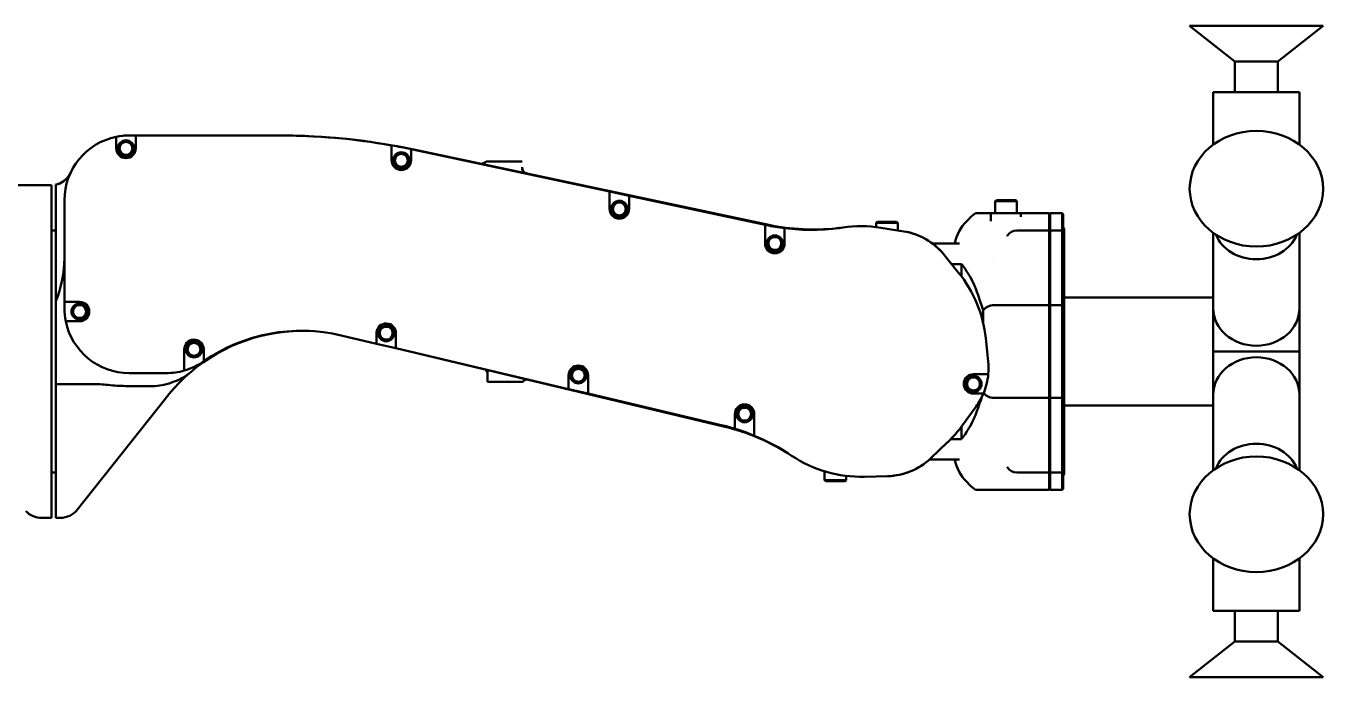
# Model space of a CAD drawing. Header units: millimetres. Extents: x 0 to 8400, y 0 to 5940.
# Drawn here: x 4442 to 5043, y 3467 to 3768 of the extents above; entities that cross this region are included whole.
import ezdxf

# ---------------------------------------------------------------- set-up
doc = ezdxf.new("R2010")
doc.units = ezdxf.units.MM
doc.header["$LTSCALE"] = 20
doc.layers.add('可見 (ISO)', color=7, linetype='Continuous', lineweight=50)

msp = doc.modelspace()

# ---------------------------------------------------------------- linework, layer by layer
at = {"layer": '可見 (ISO)'}
for p, q in [((4981.39, 3767.97), (5043.17, 3767.97)), ((5002.28, 3751.55), (4981.39, 3767.97)), ((5022.28, 3751.55), (5043.17, 3767.97)), ((5002.28, 3751.55), (5022.28, 3751.55)), ((5002.28, 3751.55), (5002.28, 3737.28)), ((5022.28, 3751.55), (5022.28, 3737.28)), ((5032.28, 3737.28), (4992.28, 3737.28)), ((4992.28, 3713.01), (4992.28, 3737.28)), ((5032.28, 3713.01), (5032.28, 3737.28)), ((4484.28, 3711.55), (4484.28, 3716.68)), ((4490.28, 3717.28), (4493.28, 3717.28)), ((4559.55, 3717.28), (4493.28, 3717.28)), ((4493.28, 3712.28), (4493.28, 3717.28)), ((4611.78, 3707.62), (4611.78, 3712.7)), ((4484.28, 3711.28), (4484.28, 3711.55)), ((4493.28, 3712.28), (4493.28, 3711.28)), ((4611.78, 3707.62), (4611.78, 3705.78)), ((4620.78, 3710.97), (4620.78, 3705.86)), ((4622.03, 3710.77), (4786.54, 3675.91)), ((4712.78, 3691.29), (4622.31, 3710.64)), ((4620.78, 3705.86), (4620.78, 3705.78)), ((4655.58, 3705.28), (4655.63, 3705.28)), ((4655.63, 3705.28), (4655.75, 3705.28)), ((4655.75, 3705.28), (4662.91, 3705.28)), ((4662.91, 3705.28), (4672.28, 3705.28)), ((4456.28, 3680.85), (4456.28, 3694.53)), ((4454.28, 3694.28), (4044.28, 3694.28)), ((4454.28, 3694.28), (4454.28, 3540.28)), ((4712.78, 3691.29), (4712.78, 3686.18)), ((4712.78, 3691.29), (4721.78, 3689.36)), ((4784.78, 3675.89), (4721.78, 3689.36)), ((4721.78, 3684.25), (4721.78, 3689.36)), ((4460.28, 3687.28), (4460.28, 3640.28)), ((4712.78, 3686.18), (4712.78, 3683.28)), ((4721.78, 3684.25), (4721.78, 3683.28)), ((4891.97, 3687.28), (4891.28, 3686.88)), ((4891.28, 3686.88), (4901.28, 3686.88)), ((4891.28, 3686.88), (4891.28, 3681.28)), ((4891.97, 3687.28), (4900.59, 3687.28)), ((4900.59, 3687.28), (4901.28, 3686.88)), ((4901.28, 3686.88), (4901.28, 3681.28)), ((4456.28, 3680.85), (4456.28, 3640.54)), ((4836.97, 3677.28), (4836.28, 3676.88)), ((4836.28, 3676.88), (4846.28, 3676.88)), ((4836.28, 3676.88), (4836.28, 3674.86)), ((4836.97, 3677.28), (4845.59, 3677.28)), ((4845.59, 3677.28), (4846.28, 3676.88)), ((4846.28, 3676.88), (4846.28, 3673.32)), ((4878.14, 3677.64), (4879.42, 3678.92)), ((4887.51, 3681.28), (4882.26, 3681.28)), ((4888.48, 3681.28), (4887.51, 3681.28)), ((4889.16, 3681.28), (4888.48, 3681.28)), ((4889.28, 3681.28), (4889.16, 3681.28)), ((4889.28, 3681.28), (4903.28, 3681.28)), ((4889.28, 3677.54), (4889.28, 3681.28)), ((4903.41, 3681.28), (4903.28, 3681.28)), ((4903.28, 3679.63), (4903.28, 3681.28)), ((4907.35, 3681.28), (4903.41, 3681.28)), ((4916.28, 3681.28), (4907.35, 3681.28)), ((4916.28, 3681.28), (4916.28, 3673.39)), ((4916.78, 3681.28), (4916.28, 3680.78)), ((4922.28, 3681.28), (4916.78, 3681.28)), ((4916.78, 3681.28), (4916.78, 3673.39)), ((4922.78, 3680.78), (4922.28, 3681.28)), ((4922.28, 3681.28), (4922.28, 3673.39)), ((4922.78, 3680.78), (4922.78, 3672.98)), ((4456.28, 3673.28), (4454.28, 3673.28)), ((4784.78, 3675.89), (4784.78, 3673.7)), ((4785.23, 3675.79), (4784.78, 3675.89)), ((4784.78, 3673.7), (4784.78, 3670.78)), ((4784.78, 3670.78), (4784.78, 3667.28)), ((4793.78, 3674.35), (4793.78, 3669.31)), ((4848.95, 3672.9), (4838.31, 3674.57)), ((4896.85, 3670.69), (4896.85, 3670.68)), ((4901.28, 3673.28), (4916.28, 3673.28)), ((4916.28, 3673.28), (4916.28, 3673.39)), ((4916.28, 3673.28), (4916.28, 3664.69)), ((4916.28, 3672.78), (4916.78, 3673.28)), ((4916.78, 3673.39), (4916.78, 3673.28)), ((4916.78, 3673.28), (4916.78, 3664.69)), ((4916.78, 3673.28), (4922.28, 3673.28)), ((4922.28, 3673.39), (4922.28, 3673.28)), ((4922.28, 3673.28), (4922.28, 3664.69)), ((4922.78, 3672.78), (4922.28, 3673.28)), ((4923.28, 3674.28), (4922.78, 3674.78)), ((4922.78, 3672.98), (4922.78, 3672.78)), ((4922.78, 3672.78), (4922.78, 3664.9)), ((4923.28, 3674.28), (4923.28, 3560.28)), ((4992.28, 3637.28), (4992.28, 3672.24)), ((5032.28, 3637.28), (5032.28, 3672.24)), ((4793.78, 3667.28), (4793.78, 3669.31)), ((4874.75, 3667.28), (4862.25, 3667.28)), ((4916.28, 3654.8), (4916.28, 3664.69)), ((4916.78, 3664.69), (4916.78, 3654.8)), ((4922.28, 3664.69), (4922.28, 3654.8)), ((4922.78, 3664.9), (4922.78, 3654.52)), ((4874.38, 3653.75), (4867.61, 3662.13)), ((4889.94, 3659.28), (4889.94, 3659.28)), ((4871.12, 3657.78), (4875.78, 3657.78)), ((4875.78, 3651.95), (4875.78, 3657.78)), ((4916.28, 3654.8), (4916.28, 3638.74)), ((4916.78, 3654.8), (4916.78, 3638.74)), ((4922.28, 3654.8), (4922.28, 3638.74)), ((4922.78, 3654.52), (4922.78, 3638.65)), ((4456.28, 3602.16), (4456.28, 3640.54)), ((4923.28, 3642.28), (4992.28, 3642.28)), ((4465.28, 3640.28), (4460.28, 3640.28)), ((4460.28, 3640.28), (4460.28, 3637.28)), ((4467.28, 3640.28), (4465.28, 3640.28)), ((4885.78, 3630.39), (4885.78, 3636.34)), ((4890.76, 3638.74), (4916.28, 3638.74)), ((4916.28, 3595.83), (4916.28, 3638.74)), ((4922.28, 3638.74), (4916.78, 3638.74)), ((4916.78, 3595.83), (4916.78, 3638.74)), ((4922.28, 3595.83), (4922.28, 3638.74)), ((4922.78, 3595.91), (4922.78, 3638.65)), ((4992.28, 3617.28), (4992.28, 3637.28)), ((5032.28, 3637.28), (5032.28, 3617.28)), ((4466.01, 3631.28), (4460.89, 3631.28)), ((4467.28, 3631.28), (4466.01, 3631.28)), ((4588.49, 3624.74), (4604.78, 3620.9)), ((4604.78, 3625.78), (4604.78, 3620.9)), ((4613.78, 3623.92), (4613.78, 3625.78)), ((4613.78, 3618.78), (4613.78, 3623.92)), ((4888.09, 3612.67), (4886.96, 3623.38)), ((4515.78, 3618.28), (4515.78, 3613.71)), ((4524.78, 3618.28), (4524.78, 3612.79)), ((4613.78, 3618.78), (4604.78, 3620.9)), ((4613.78, 3618.78), (4693.78, 3599.92)), ((4992.28, 3597.28), (4992.28, 3617.28)), ((4992.28, 3617.28), (5032.28, 3617.28)), ((5032.28, 3617.28), (5032.28, 3597.28)), ((4515.78, 3608.46), (4515.78, 3613.71)), ((4765.54, 3582.62), (4624.67, 3616.21)), ((4490.28, 3607.28), (4507.45, 3607.28)), ((4656.28, 3608.22), (4656.28, 3606.79)), ((4656.28, 3606.79), (4656.28, 3603.28)), ((4693.78, 3605.05), (4693.78, 3606.28)), ((4693.78, 3605.05), (4693.78, 3599.92)), ((4702.78, 3602.93), (4702.78, 3606.28)), ((4883.11, 3606.78), (4881.28, 3606.78)), ((4883.11, 3606.78), (4888.13, 3606.78)), ((4475.3, 3602.16), (4456.28, 3602.16)), ((4456.28, 3602.16), (4456.28, 3540.28)), ((4479.48, 3600.9), (4479.48, 3600.9)), ((4479.81, 3600.82), (4479.81, 3600.82)), ((4502.13, 3601.27), (4490.28, 3601.27)), ((4665.5, 3603.28), (4656.28, 3603.28)), ((4671.75, 3603.28), (4665.5, 3603.28)), ((4672.65, 3603.28), (4671.75, 3603.28)), ((4702.78, 3597.79), (4693.78, 3599.92)), ((4702.78, 3597.79), (4702.78, 3602.93)), ((4507.2, 3595.66), (4466.24, 3544.06)), ((4702.78, 3597.79), (4764.42, 3583.26)), ((4885.87, 3597.78), (4881.28, 3597.78)), ((4916.28, 3595.83), (4890.76, 3595.83)), ((4916.28, 3595.83), (4916.28, 3579.76)), ((4922.28, 3595.83), (4916.78, 3595.83)), ((4916.78, 3595.83), (4916.78, 3579.76)), ((4922.28, 3595.83), (4922.28, 3579.76)), ((4922.78, 3595.91), (4922.78, 3580.04)), ((4992.28, 3597.28), (4992.28, 3562.33)), ((5032.28, 3597.28), (5032.28, 3562.33)), ((4770.78, 3586.76), (4770.78, 3588.28)), ((4770.78, 3581.54), (4770.78, 3586.76)), ((4779.78, 3583.69), (4779.78, 3588.28)), ((4876.18, 3583.16), (4882.52, 3591.87)), ((4889.59, 3592.28), (4889.59, 3592.28)), ((4923.28, 3592.28), (4992.28, 3592.28)), ((4779.78, 3583.69), (4779.78, 3578.3)), ((4875.78, 3576.78), (4875.78, 3582.62)), ((4861.43, 3567.82), (4869.23, 3575.24)), ((4875.78, 3576.78), (4870.8, 3576.78)), ((4916.28, 3569.88), (4916.28, 3579.76)), ((4916.78, 3579.76), (4916.78, 3569.88)), ((4922.28, 3579.76), (4922.28, 3569.88)), ((4922.78, 3580.04), (4922.78, 3569.66)), ((4916.28, 3569.88), (4916.28, 3561.28)), ((4916.78, 3569.88), (4916.78, 3561.28)), ((4922.28, 3569.88), (4922.28, 3561.28)), ((4922.78, 3569.66), (4922.78, 3561.78)), ((4860.85, 3567.28), (4874.75, 3567.28)), ((4897.07, 3563.58), (4897.07, 3563.58)), ((4456.28, 3561.28), (4454.28, 3561.28)), ((4812.28, 3557.68), (4812.28, 3561.83)), ((4822.28, 3557.68), (4812.28, 3557.68)), ((4812.97, 3557.28), (4812.28, 3557.68)), ((4821.59, 3557.28), (4812.97, 3557.28)), ((4821.59, 3557.28), (4822.28, 3557.68)), ((4822.28, 3557.68), (4822.28, 3559.71)), ((4830.76, 3559.3), (4841.52, 3559.58)), ((4878.14, 3556.92), (4879.42, 3555.64)), ((4901.28, 3561.28), (4916.28, 3561.28)), ((4916.28, 3561.78), (4916.78, 3561.28)), ((4916.28, 3561.17), (4916.28, 3561.28)), ((4916.28, 3561.17), (4916.28, 3553.28)), ((4916.78, 3561.28), (4916.78, 3561.17)), ((4916.78, 3561.28), (4922.28, 3561.28)), ((4916.78, 3561.17), (4916.78, 3553.28)), ((4922.78, 3561.78), (4922.28, 3561.28)), ((4922.28, 3561.28), (4922.28, 3561.17)), ((4922.28, 3561.17), (4922.28, 3553.28)), ((4922.78, 3561.78), (4922.78, 3561.59)), ((4922.78, 3561.59), (4922.78, 3553.78)), ((4923.28, 3560.28), (4922.78, 3559.78)), ((4882.26, 3553.28), (4893.56, 3553.28)), ((4893.56, 3553.28), (4916.28, 3553.28)), ((4916.78, 3553.28), (4916.28, 3553.78)), ((4922.28, 3553.28), (4916.78, 3553.28)), ((4922.78, 3553.78), (4922.28, 3553.28)), ((4454.28, 3540.28), (4449.69, 3540.28)), ((4458.41, 3540.28), (4456.28, 3540.28)), ((4992.28, 3521.55), (4992.28, 3497.28)), ((5032.28, 3521.55), (5032.28, 3497.28)), ((4992.28, 3497.28), (5032.28, 3497.28)), ((5002.28, 3483.01), (5002.28, 3497.28)), ((5022.28, 3483.01), (5022.28, 3497.28)), ((5002.28, 3483.01), (4981.39, 3466.6)), ((5022.28, 3483.01), (5002.28, 3483.01)), ((5022.28, 3483.01), (5043.17, 3466.6)), ((5043.17, 3466.6), (4981.39, 3466.6))]:
    msp.add_line(p, q, dxfattribs=at)
for centre, radius in [((4488.78, 3711.28), 3.75), ((4488.78, 3711.28), 3.5), ((4488.78, 3711.28), 2.98), ((4616.28, 3705.78), 3.75), ((4616.28, 3705.78), 3.5), ((4616.28, 3705.78), 2.98), ((4717.28, 3683.28), 3.75), ((4717.28, 3683.28), 3.5), ((4717.28, 3683.28), 2.98), ((4789.28, 3667.28), 3.75), ((4789.28, 3667.28), 3.5), ((4789.28, 3667.28), 2.98), ((4467.28, 3635.78), 3.75), ((4467.28, 3635.78), 3.5), ((4467.28, 3635.78), 2.98), ((4609.28, 3625.78), 3.75), ((4609.28, 3625.78), 3.5), ((4609.28, 3625.78), 2.98), ((4520.28, 3618.28), 3.75), ((4520.28, 3618.28), 3.5), ((4520.28, 3618.28), 2.98), ((4698.28, 3606.28), 3.75), ((4698.28, 3606.28), 3.5), ((4698.28, 3606.28), 2.98), ((4881.28, 3602.28), 3.75), ((4881.28, 3602.28), 3.5), ((4881.28, 3602.28), 2.98), ((4775.28, 3588.28), 3.75), ((4775.28, 3588.28), 3.5), ((4775.28, 3588.28), 2.98)]:
    msp.add_circle(centre, radius, dxfattribs=at)
for centre, radius, start, end in [((4490.28, 3687.28), 30, 101.53696, 180), ((4490.28, 3687.28), 30, 90, 101.53696), ((4488.78, 3711.28), 6, 85.57108, 101.58159), ((4559.55, 3417.28), 300, 79.97377, 90), ((4559.85, 3417.28), 300, 78.03801, 90), ((4559.55, 3417.28), 300, 78.22324, 79.97377), ((4488.78, 3711.28), 4.5, 180, 0), ((4559.55, 3417.28), 300, 77.92505, 78.22324), ((4616.28, 3705.78), 4.5, 180, 0), ((4653.28, 3707.21), 3, 258.03803, 291.00393), ((4675.28, 3702.55), 3, 179.99994, 258.03815), ((4454.07, 3704.28), 10, 282.75446, 304.41974), ((4454.07, 3704.28), 10, 334.80862, 334.84934), ((4717.28, 3683.28), 4.5, 180, 0), ((4892.28, 3663.5), 20, 134.9996, 168.70767), ((4893.56, 3664.78), 20, 124.41151, 135.00005), ((4806.15, 3773.58), 100, 257.92505, 262.89609), ((4807.27, 3773.74), 100, 258.03801, 276.10951), ((4806.15, 3773.58), 100, 262.89609, 278.41905), ((4828.56, 3574.88), 100, 95.31111, 96.10951), ((4829.28, 3617.28), 58, 81.03947, 98.41905), ((4844.28, 3643.26), 30, 38.96053, 81.03947), ((4901.28, 3668.28), 5, 89.99963, 147.35332), ((4789.28, 3667.28), 4.5, 180, 0), ((4892.28, 3663.5), 20, 168.95954, 168.9596), ((4829.28, 3617.28), 58, 6.03947, 38.96053), ((4490.28, 3637.28), 30, 180, 191.53696), ((4467.28, 3635.78), 4.5, 270, 90), ((4490.28, 3637.28), 30, 191.53696, 270), ((4609.28, 3625.78), 4.5, 0, 176.73942), ((4520.28, 3618.28), 4.5, 6.08109, 180), ((4570.61, 3546.86), 80, 87.89645, 130.40757), ((4570.12, 3546.88), 80, 76.73206, 124.52834), ((4507.45, 3637.28), 30, 286.11054, 304.73111), ((4570.12, 3546.88), 80, 124.52834, 124.73111), ((4698.28, 3606.28), 4.5, 0, 180), ((4858.26, 3609.52), 30, 354.76845, 6.03947), ((4507.45, 3637.28), 30, 270, 286.11054), ((4881.28, 3602.28), 4.5, 90, 258.46637), ((4858.26, 3609.52), 30, 336.972, 354.76845), ((4775.28, 3588.28), 4.5, 0, 180), ((4858.26, 3609.52), 30, 323.96053, 336.972), ((4741.47, 3485.93), 100, 72.95788, 76.73206), ((4742.35, 3485.35), 100, 56.83881, 76.58799), ((4741.47, 3485.93), 100, 67.47574, 72.95788), ((4829.28, 3617.28), 58, 313.53947, 323.96053), ((4741.47, 3485.93), 100, 56.23806, 67.47574), ((4829.28, 3617.28), 58, 236.23806, 271.46053), ((4840.76, 3589.57), 30, 271.46053, 313.53947), ((4892.28, 3571.07), 20, 191.04043, 191.04046), ((4892.28, 3571.07), 20, 191.29233, 225.0005), ((4901.28, 3566.28), 5, 212.64765, 269.99995), ((4893.56, 3569.78), 20, 224.99986, 235.58849), ((4449.69, 3550.28), 10, 223.57616, 270.00009), ((4458.41, 3550.28), 10, 270, 321.55137)]:
    msp.add_arc(centre, radius, start, end, dxfattribs=at)
for centre in [(5012.28, 3692.62), (5012.28, 3541.94)]:
    msp.add_ellipse(centre, major_axis=(30.89, 0), ratio=0.866025, dxfattribs=at)
for centre, major_axis, ratio, start_param, end_param in [((4653.47, 3707.17), (-0.62, -2.93), 0.981662, 6.282919, 6.282969), ((4674.33, 3702.77), (-0.62, -2.96), 0.910082, 6.282141, 6.282149), ((4450.29, 3687.22), (9.99, 0.17), 0.804558, 6.269885, 6.269888), ((4455.3, 3688.6), (5.01, -0.15), 0.86587, 6.27634, 6.276348), ((5012.28, 3677.28), (-20, 0), 0.866025, 0.346127, 2.795466), ((4871.65, 3682.27), (0, -14.99), 0.851346, 0.000252, 0.000263), ((4821.78, 3617.28), (66.82, 9.54), 0.999998, 0.412158, 0.501715), ((5012.28, 3637.28), (20, 0), 0.866025, 3.141593, 6.283185), ((5012.28, 3597.28), (-20, 0), 0.866025, 3.141593, 6.283185), ((4654.32, 3606.08), (0.67, 2.9), 0.901309, 6.277306, 6.277312), ((4653.28, 3606.79), (3, 0), 0.976014, 0.000004, 0.000101), ((4821.78, 3617.28), (66.82, -9.57), 0.999997, 5.782004, 5.871561), ((5012.28, 3557.28), (20, 0), 0.866025, 0.346127, 2.795466), ((4871.65, 3552.28), (0, 15), 0.851346, 6.282921, 6.282933)]:
    msp.add_ellipse(centre, major_axis=major_axis, ratio=ratio, start_param=start_param, end_param=end_param, dxfattribs=at)
for points in [[(4644.82, 3705.94), (4647.41, 3705.39), (4650.1, 3704.82), (4652.85, 3704.24)], [(4460.69, 3692.28), (4460.71, 3692.39), (4460.74, 3692.5), (4460.76, 3692.61)], [(4799.2, 3674.07), (4801.29, 3673.9), (4803.4, 3673.79), (4805.49, 3673.76)], [(4817.91, 3674.31), (4818.37, 3674.36), (4818.84, 3674.41), (4819.3, 3674.45)], [(4896.85, 3670.69), (4896.9, 3670.74), (4896.99, 3670.85), (4897.07, 3670.98)], [(4871.65, 3667.28), (4871.96, 3667.28), (4872.34, 3667.33), (4872.72, 3667.43)], [(4872.72, 3667.43), (4872.74, 3667.43), (4872.75, 3667.44), (4872.75, 3667.44)], [(4872.73, 3667.43), (4873.11, 3667.58), (4873.47, 3667.88), (4873.47, 3667.88)], [(4456.28, 3640.54), (4458.67, 3646.62), (4460.28, 3654.09), (4460.28, 3660.51)], [(4916.78, 3638.74), (4916.61, 3638.71), (4916.45, 3638.68), (4916.28, 3638.65)], [(4922.78, 3638.65), (4922.61, 3638.68), (4922.45, 3638.71), (4922.28, 3638.74)], [(4604.78, 3625.78), (4604.78, 3625.87), (4604.78, 3625.95), (4604.79, 3626.04)], [(4518.75, 3607.78), (4517.54, 3606.75), (4516.26, 3605.6), (4514.93, 3604.3)], [(4509.43, 3598.41), (4508.94, 3597.82), (4508.44, 3597.22), (4507.95, 3596.61)], [(4514.82, 3604.2), (4513.35, 3602.77), (4511.75, 3601.1), (4510.16, 3599.27)], [(4514.82, 3604.2), (4514.86, 3604.24), (4514.89, 3604.27), (4514.93, 3604.3)], [(4507.95, 3596.61), (4507.7, 3596.29), (4507.45, 3595.98), (4507.2, 3595.66)], [(4916.78, 3595.83), (4916.61, 3595.86), (4916.45, 3595.88), (4916.28, 3595.91)], [(4922.78, 3595.91), (4922.61, 3595.88), (4922.45, 3595.86), (4922.28, 3595.83)], [(4781.57, 3577.33), (4780.32, 3577.87), (4779.05, 3578.38), (4777.77, 3578.87)], [(4872.72, 3567.14), (4872.34, 3567.24), (4871.96, 3567.28), (4871.65, 3567.28)], [(4872.75, 3567.13), (4872.75, 3567.13), (4872.74, 3567.13), (4872.72, 3567.14)], [(4897.07, 3563.58), (4896.94, 3563.78), (4896.8, 3563.93), (4896.8, 3563.93)]]:
    msp.add_open_spline(points, degree=3, dxfattribs=at)
for points, knots in [([(4652.85, 3704.24), (4652.92, 3704.22), (4653.01, 3704.21), (4653.22, 3704.19), (4653.34, 3704.18), (4653.62, 3704.19), (4653.79, 3704.21), (4654.17, 3704.29), (4654.4, 3704.37), (4654.87, 3704.6), (4655.12, 3704.77), (4655.44, 3705.06), (4655.54, 3705.17), (4655.63, 3705.28)], [0, 0, 0, 0, 0.0485314, 0.0485314, 0.094622, 0.094622, 0.1494554, 0.1494554, 0.2232695, 0.2232695, 0.3142341, 0.3142341, 0.35848, 0.35848, 0.35848, 0.35848]), ([(4654.35, 3704.41), (4654.66, 3704.53), (4654.94, 3704.7), (4655.33, 3705.02), (4655.46, 3705.15), (4655.58, 3705.28)], [0, 0, 0, 0, 0.0972795, 0.0972795, 0.1509666, 0.1509666, 0.1509666, 0.1509666]), ([(4672.28, 3701.89), (4672.28, 3701.7), (4672.31, 3701.46), (4672.47, 3700.96), (4672.61, 3700.71), (4672.88, 3700.37), (4672.99, 3700.26), (4673.2, 3700.08), (4673.31, 3700.01), (4673.48, 3699.91), (4673.54, 3699.88), (4673.66, 3699.83), (4673.7, 3699.82), (4673.71, 3699.82)], [0, 0, 0, 0, 0.1139649, 0.1139649, 0.2350908, 0.2350908, 0.3061174, 0.3061174, 0.3742243, 0.3742243, 0.4296095, 0.4296095, 0.5040179, 0.5040179, 0.5040179, 0.5040179]), ([(4456.28, 3694.53), (4457.33, 3694.77), (4458.36, 3695.18), (4460.19, 3696.3), (4461.02, 3697.01), (4462.04, 3698.22), (4462.35, 3698.65), (4462.76, 3699.33), (4462.89, 3699.56), (4463.03, 3699.84), (4463.05, 3699.89), (4463.08, 3699.95), (4463.09, 3699.96), (4463.1, 3699.98), (4463.1, 3699.99), (4463.11, 3699.99), (4463.11, 3700), (4463.11, 3700.01), (4463.11, 3700.01), (4463.12, 3700.02), (4463.12, 3700.02), (4463.12, 3700.02), (4463.12, 3700.02), (4463.12, 3700.03), (4463.12, 3700.03), (4463.12, 3700.03)], [0, 0, 0, 0, 0.3242345, 0.3242345, 0.6426699, 0.6426699, 0.8004483, 0.8004483, 0.8801761, 0.8801761, 0.8951195, 0.8951195, 0.9000025, 0.9000025, 0.9020231, 0.9020231, 0.9040615, 0.9040615, 0.908145, 0.908145, 0.9242333, 0.9242333, 0.9496029, 0.9496029, 0.9768622, 0.9768622, 0.9768622, 0.9768622]), ([(4459.5, 3695.89), (4459.51, 3695.89), (4459.51, 3695.89), (4459.51, 3695.89), (4459.52, 3695.89), (4459.53, 3695.9), (4459.53, 3695.9), (4459.56, 3695.93), (4459.59, 3695.94), (4459.74, 3696.04), (4459.86, 3696.13), (4460.14, 3696.33), (4460.3, 3696.46), (4460.66, 3696.75), (4460.86, 3696.93), (4461.43, 3697.49), (4461.78, 3697.89), (4462.39, 3698.71), (4462.66, 3699.13), (4462.95, 3699.67), (4463, 3699.78), (4463.07, 3699.92), (4463.08, 3699.95), (4463.1, 3699.98), (4463.1, 3699.99), (4463.11, 3699.99), (4463.11, 3700), (4463.11, 3700), (4463.11, 3700), (4463.11, 3700.01), (4463.11, 3700.01), (4463.12, 3700.01), (4463.12, 3700.02), (4463.12, 3700.02), (4463.12, 3700.02), (4463.12, 3700.03), (4463.12, 3700.03), (4463.12, 3700.03)], [0, 0, 0, 0, 0.0005743, 0.0005743, 0.0017229, 0.0017229, 0.0040201, 0.0040201, 0.0132091, 0.0132091, 0.0580289, 0.0580289, 0.1178002, 0.1178002, 0.1975231, 0.1975231, 0.357225, 0.357225, 0.5046488, 0.5046488, 0.5414336, 0.5414336, 0.550813, 0.550813, 0.5531597, 0.5531597, 0.5543163, 0.5543163, 0.5554698, 0.5554698, 0.5577766, 0.5577766, 0.5623773, 0.5623773, 0.5720271, 0.5720271, 0.6271871, 0.6271871, 0.6271871, 0.6271871]), ([(4848.95, 3672.9), (4850.49, 3672.65), (4852.01, 3672.29), (4854.98, 3671.33), (4856.43, 3670.74), (4860.66, 3668.59), (4863.3, 3666.68), (4866.27, 3663.69), (4866.96, 3662.93), (4867.61, 3662.13)], [0, 0, 0, 0, 0.467744, 0.467744, 0.936277, 0.936277, 1.890201, 1.890201, 2.199615, 2.199615, 2.199615, 2.199615]), ([(4879.19, 3652.79), (4879.99, 3651.48), (4880.7, 3650.1), (4881.9, 3647.41), (4882.38, 3646.18), (4883.1, 3644.24), (4883.35, 3643.54), (4883.82, 3642.2), (4884.06, 3641.5), (4884.67, 3639.74), (4885.08, 3638.51), (4885.57, 3637.02), (4885.67, 3636.68), (4885.78, 3636.34)], [-1.896525, -1.896525, -1.896525, -1.896525, -1.373532, -1.373532, -0.947736, -0.947736, -0.717744, -0.717744, -0.492594, -0.492594, -0.110361, -0.110361, -0.000001, -0.000001, -0.000001, -0.000001]), ([(4885.78, 3636.34), (4886.11, 3636.73), (4886.47, 3637.09), (4887.22, 3637.68), (4887.6, 3637.92), (4888.43, 3638.32), (4888.89, 3638.48), (4889.82, 3638.69), (4890.29, 3638.74), (4890.76, 3638.74)], [-0.573124, -0.573124, -0.573124, -0.573124, -0.4213505, -0.4213505, -0.2867461, -0.2867461, -0.1417577, -0.1417577, -0.0000086, -0.0000086, -0.0000086, -0.0000086]), ([(4575.39, 3626.71), (4570.19, 3627.01), (4564.97, 3626.82), (4557.48, 3625.82), (4555.02, 3625.37), (4552.7, 3624.83)], [0.905969, 0.905969, 0.905969, 0.905969, 2.461691, 2.461691, 3.241163, 3.241163, 3.241163, 3.241163]), ([(4524.75, 3618.76), (4524.77, 3618.65), (4524.77, 3618.55), (4524.78, 3618.39), (4524.78, 3618.34), (4524.78, 3618.28)], [-4.21709242, -4.21709242, -4.21709242, -4.21709242, -4.18631815, -4.18631815, -4.17096305, -4.17096305, -4.17096305, -4.17096305]), ([(4518.75, 3607.78), (4517.65, 3606.84), (4516.46, 3606.02), (4513.89, 3604.54), (4512.49, 3603.88), (4511.06, 3603.34)], [-0.8916437, -0.8916437, -0.8916437, -0.8916437, -0.4597271, -0.4597271, -0.000001, -0.000001, -0.000001, -0.000001]), ([(4656.28, 3606.79), (4656.28, 3607.09), (4656.22, 3607.43), (4655.98, 3608.03), (4655.8, 3608.3), (4655.51, 3608.61), (4655.42, 3608.69), (4655.17, 3608.88), (4655.04, 3608.95), (4654.95, 3608.99), (4654.94, 3608.99), (4654.93, 3609)], [0, 0, 0, 0, 0.127683, 0.127683, 0.2537436, 0.2537436, 0.314375, 0.314375, 0.4205365, 0.4205365, 0.4460692, 0.4460692, 0.4460692, 0.4460692]), ([(4490.28, 3601.27), (4489.09, 3601.27), (4487.91, 3601.3), (4485.3, 3601.41), (4483.93, 3601.5), (4481.15, 3601.72), (4479.84, 3601.85), (4477.4, 3602.07), (4476.25, 3602.16), (4475.3, 3602.16)], [0.000001, 0.000001, 0.000001, 0.000001, 0.358017, 0.358017, 0.784216, 0.784216, 1.188791, 1.188791, 1.669549, 1.669549, 1.669549, 1.669549]), ([(4511.06, 3603.34), (4509.55, 3602.77), (4507.93, 3602.26), (4505.25, 3601.62), (4503.57, 3601.27), (4502.13, 3601.27)], [-1.026842, -1.026842, -1.026842, -1.026842, -0.433052, -0.433052, -0.000001, -0.000001, -0.000001, -0.000001]), ([(4509.43, 3598.41), (4509.46, 3598.45), (4509.49, 3598.49), (4509.53, 3598.52), (4509.56, 3598.56), (4509.59, 3598.6), (4509.62, 3598.64), (4509.71, 3598.74), (4509.8, 3598.85), (4509.9, 3598.96), (4509.91, 3598.98), (4509.92, 3598.99), (4509.93, 3599), (4509.94, 3599.01), (4509.95, 3599.02), (4509.96, 3599.03), (4509.97, 3599.04), (4509.98, 3599.05), (4509.98, 3599.06), (4510.02, 3599.1), (4510.05, 3599.14), (4510.09, 3599.18), (4510.11, 3599.21), (4510.14, 3599.24), (4510.16, 3599.27)], [0.22687693, 0.22687693, 0.22687693, 0.22687693, 0.23847733, 0.23847733, 0.23847733, 0.25, 0.25, 0.25, 0.28125, 0.28125, 0.28125, 0.28515625, 0.28515625, 0.28515625, 0.28710938, 0.28710938, 0.28710938, 0.2890625, 0.2890625, 0.2890625, 0.296875, 0.296875, 0.296875, 0.30286515, 0.30286515, 0.30286515, 0.30286515]), ([(4674.49, 3604.33), (4674.46, 3604.33), (4674.42, 3604.33), (4674.27, 3604.32), (4674.15, 3604.3), (4673.86, 3604.23), (4673.68, 3604.16), (4673.29, 3603.95), (4673.08, 3603.79), (4672.8, 3603.5), (4672.72, 3603.39), (4672.65, 3603.28)], [0.1478766, 0.1478766, 0.1478766, 0.1478766, 0.1941468, 0.1941468, 0.2626032, 0.2626032, 0.3404306, 0.3404306, 0.4428949, 0.4428949, 0.4950934, 0.4950934, 0.4950934, 0.4950934]), ([(4885.1, 3596.12), (4885.04, 3595.94), (4884.98, 3595.76), (4884.72, 3594.98), (4884.51, 3594.36), (4884.08, 3593.11), (4883.83, 3592.4), (4883.36, 3591.06), (4883.11, 3590.36), (4882.4, 3588.44), (4881.93, 3587.23), (4880.74, 3584.52), (4880.01, 3583.11), (4879.19, 3581.77)], [-1.666943, -1.666943, -1.666943, -1.666943, -1.606659, -1.606659, -1.40356, -1.40356, -1.178369, -1.178369, -0.949596, -0.949596, -0.532859, -0.532859, -0.000001, -0.000001, -0.000001, -0.000001]), ([(4881.28, 3597.78), (4881.24, 3597.78), (4881.2, 3597.78), (4880.9, 3597.79), (4880.64, 3597.82), (4880.38, 3597.87)], [-2.40113807, -2.40113807, -2.40113807, -2.40113807, -2.39042933, -2.39042933, -2.32079216, -2.32079216, -2.32079216, -2.32079216]), ([(4890.76, 3595.83), (4890.29, 3595.83), (4889.82, 3595.88), (4888.89, 3596.08), (4888.43, 3596.24), (4887.59, 3596.65), (4887.22, 3596.89), (4886.54, 3597.42), (4886.24, 3597.7), (4885.96, 3598.01)], [-0.5736392, -0.5736392, -0.5736392, -0.5736392, -0.4317531, -0.4317531, -0.2866291, -0.2866291, -0.1518987, -0.1518987, -0.0278459, -0.0278459, -0.0278459, -0.0278459]), ([(4861.43, 3567.82), (4860.3, 3566.75), (4859.08, 3565.76), (4856.52, 3563.99), (4855.16, 3563.2), (4850.88, 3561.15), (4847.75, 3560.22), (4843.58, 3559.68), (4842.55, 3559.6), (4841.52, 3559.58)], [0, 0, 0, 0, 0.467744, 0.467744, 0.936277, 0.936277, 1.890201, 1.890201, 2.199615, 2.199615, 2.199615, 2.199615]), ([(4873.47, 3566.68), (4873.47, 3566.68), (4873.46, 3566.69), (4873.39, 3566.76), (4873.1, 3566.98), (4872.77, 3567.12), (4872.75, 3567.13), (4872.73, 3567.13)], [1.4136498, 1.4136498, 1.4136498, 1.4136498, 1.5192381, 1.5192381, 2.2270443, 2.2270443, 2.2721103, 2.2721103, 2.2721103, 2.2721103]), ([(4472.72, 3552.23), (4472.69, 3552.19), (4472.67, 3552.17), (4472.66, 3552.16), (4472.66, 3552.16), (4472.66, 3552.15), (4472.66, 3552.15), (4472.66, 3552.15)], [0.9625275, 0.9625275, 0.9625275, 0.9625275, 1.378794, 1.378794, 1.4791219, 1.4791219, 1.5045027, 1.5045027, 1.5045027, 1.5045027])]:
    msp.add_open_spline(points, degree=3, knots=knots, dxfattribs=at)

doc.saveas('drawing.dxf')
